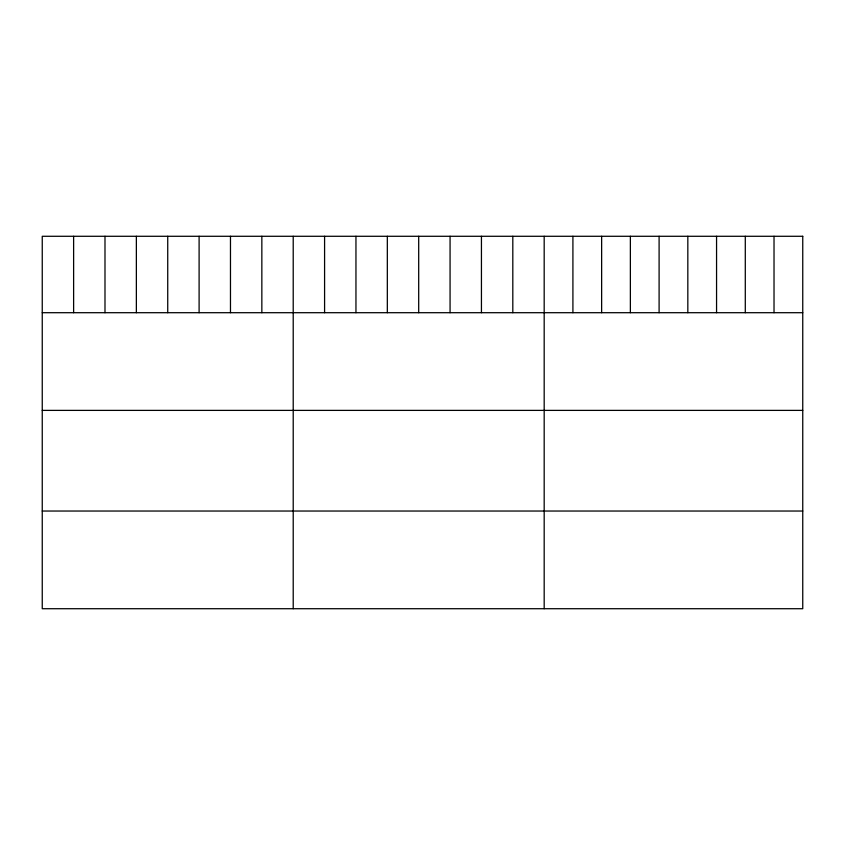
<?xml version="1.0" encoding="UTF-8"?>
<svg xmlns="http://www.w3.org/2000/svg" width="845" height="845" viewBox="0 0 845 845"><rect width="100%" height="100%" fill="white"/><g stroke="black" fill="none" stroke-linecap="round" stroke-linejoin="round"><path stroke-width="1.27" d="M42.25 312.703L802.75 312.703M42.25 410.385L802.75 410.385M42.25 511.035L802.75 511.035M774.02 236.283L774.02 312.703M745.29 236.283L745.29 312.703M716.56 236.283L716.56 312.703M687.83 236.283L687.83 312.703M659.1 236.283L659.1 312.703M630.37 236.283L630.37 312.703M601.64 236.283L601.64 312.703M572.91 236.283L572.91 312.703M544.18 236.283L544.18 608.717M512.809 236.283L512.809 312.703M481.439 236.283L481.439 312.703M450.068 236.283L450.068 312.703M418.697 236.283L418.697 312.703M387.327 236.283L387.327 312.703M355.956 236.283L355.956 312.703M324.586 236.283L324.586 312.703M293.215 236.283L293.215 608.717M261.844 236.283L261.844 312.703M230.474 236.283L230.474 312.703M199.103 236.283L199.103 312.703M167.732 236.283L167.732 312.703M136.362 236.283L136.362 312.703M104.991 236.283L104.991 312.703M73.621 236.283L73.621 312.703M802.75 236.283L42.25 236.283L42.25 608.717L802.75 608.717L802.75 236.283"/></g></svg>
